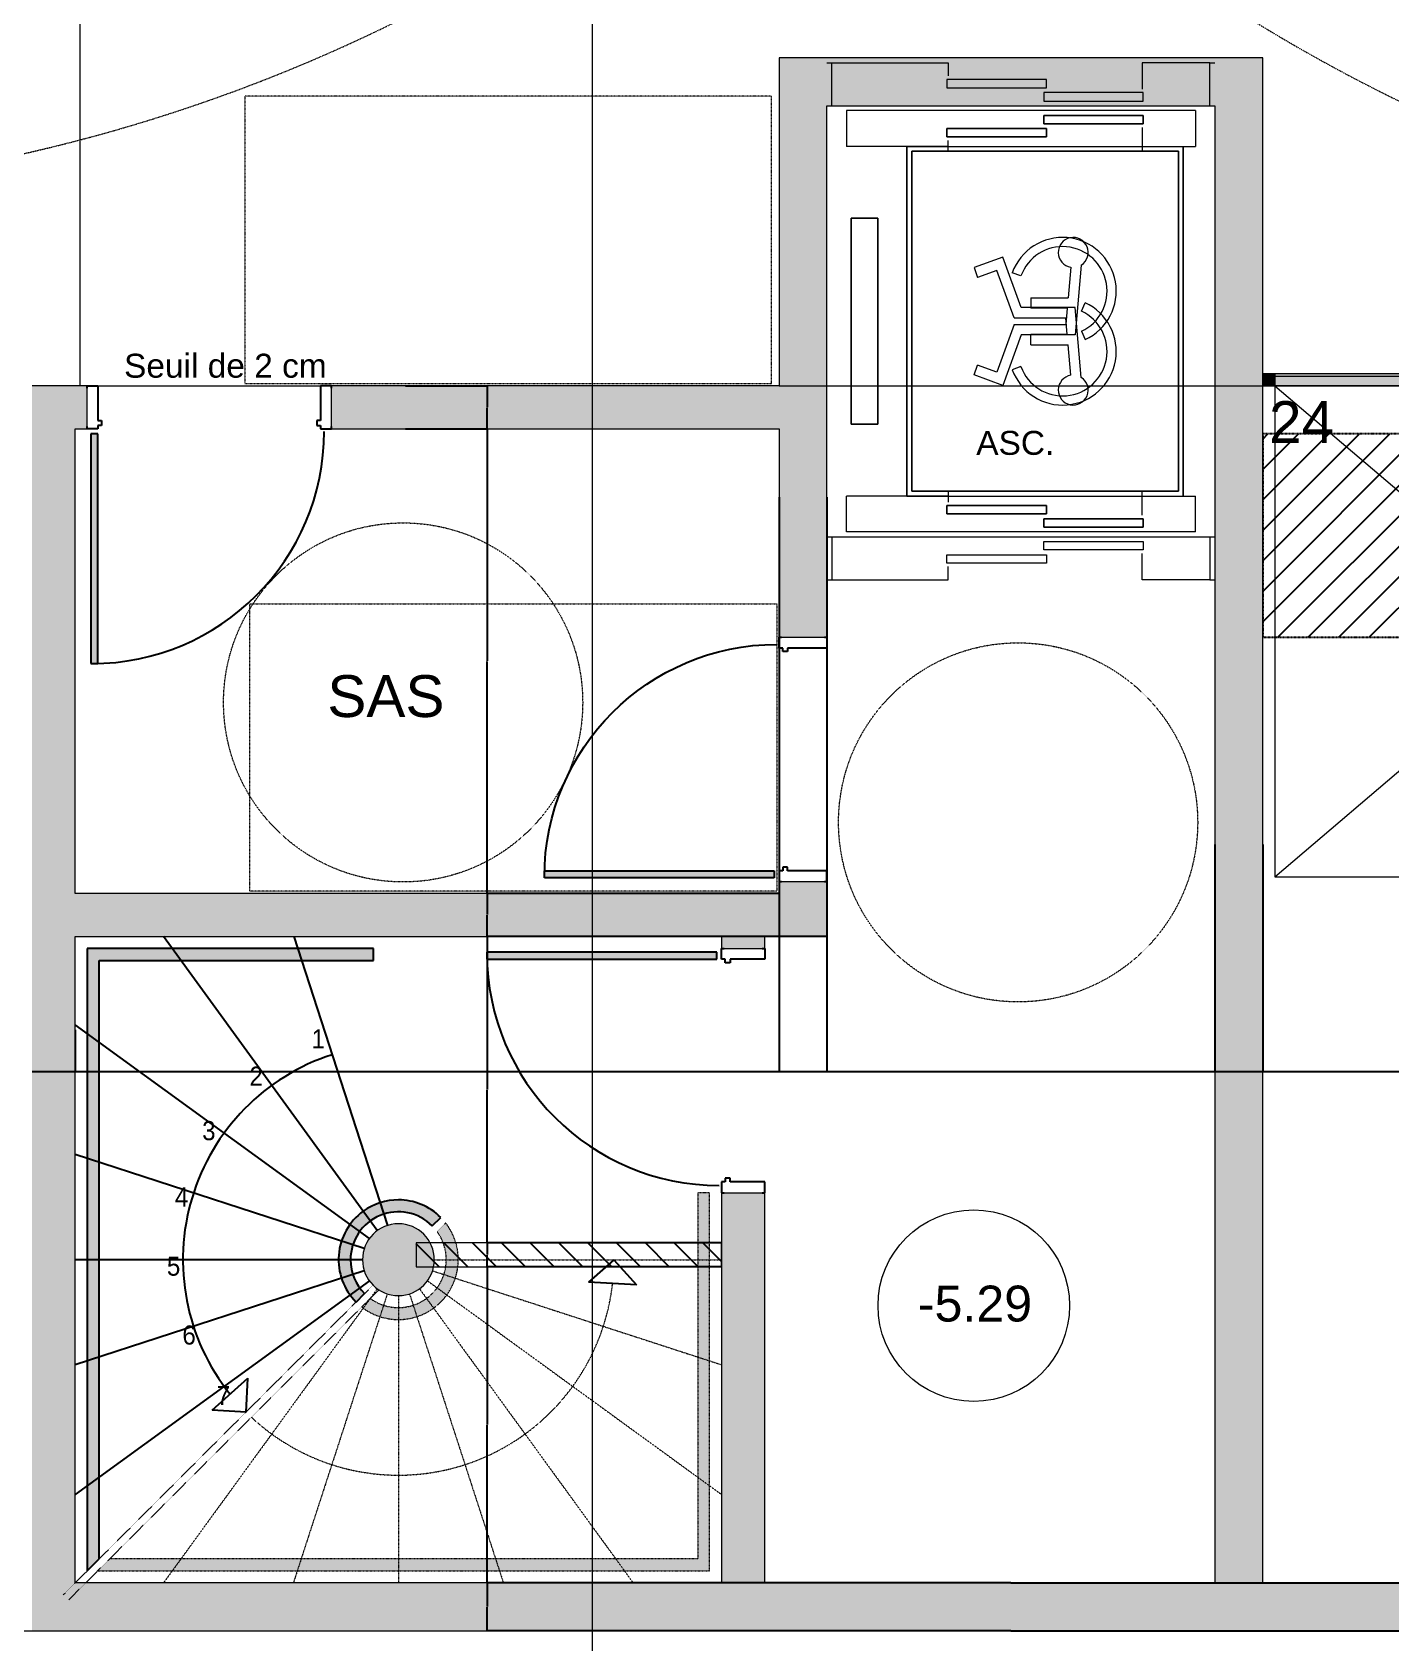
# Model space of a CAD drawing. Header units: centimetres. Extents: x -4990 to 114398, y -61489 to -12305.
# Drawn here: x 61743 to 62311, y -15273 to -14600 of the extents above; entities that cross this region are included whole.
import ezdxf

# ---------------------------------------------------------------- set-up
doc = ezdxf.new("R2010")
doc.units = ezdxf.units.CM
doc.header["$LTSCALE"] = 0.5
for name, pattern in [('CACHE', [9.524999999999999, 6.35, -3.175]), ('Pointillé 1', [0.09000000000000001, 0.05, -0.04000000000000001]), ('Pointillé 1_5', [0.125, 0.07500000000000001, -0.05]), ('Pointillé 3', [0.25, 0.15, -0.1])]:
    doc.linetypes.add(name, pattern=pattern)
doc.layers.get('0').update_dxf_attribs({"linetype": 'CONTINUOUS'})
doc.layers.add('01_sem', color=42, linetype='CONTINUOUS', lineweight=15)
for name, color, linetype in [('1  Hachures', 7, 'CONTINUOUS'), ('1  Hachures_coupées', 7, 'CONTINUOUS'), ('1  Hachures_recouvr', 7, 'CONTINUOUS'), ('1  MURS', 7, 'CONTINUOUS'), ('1  Portes', 7, 'CONTINUOUS'), ('1 Cloisons int', 7, 'CONTINUOUS'), ('6 COMPL 2D', 7, 'CONTINUOUS'), ('6 Compl 2D 2 Détails', 7, 'CONTINUOUS'), ('6 Compl 2D 3 Détails', 7, 'CONTINUOUS'), ('8  TEXTES', 7, 'CONTINUOUS'), ('8 Text 2 Détails', 7, 'CONTINUOUS'), ('9  COTATIONS', 7, 'CONTINUOUS')]:
    doc.layers.add(name, color=color, linetype=linetype)
doc.styles.get("Standard").update_dxf_attribs({"font": 'arial.ttf'})
doc.styles.add('STYLE_GENERE_1', font='')
doc.styles.add('STYLE_GENERE_2', font='')
doc.styles.add('STYLE_GENERE_3', font='')
doc.styles.get('STYLE_GENERE_1').set_extended_font_data('Arial Occidental')
doc.styles.get('STYLE_GENERE_2').set_extended_font_data('Univers LT 57 Condensed')
doc.styles.get('STYLE_GENERE_3').set_extended_font_data('Arial Occidental')

# ---------------------------------------------------------------- blocks, each defined once
blk = doc.blocks.new('ARROWHEAD_7')
at = {"color": 0, "linetype": 'Continuous', "lineweight": 0}
for p, q in [((0, 0), (-1, 0)), ((-0.25, 0), (0.25, 0)), ((0, -0.25), (0, 0.25))]:
    blk.add_line(p, q, dxfattribs=at)
blk.add_circle((0, 0), 0.25, dxfattribs=at)
blk = doc.blocks.new('Porte int 1v_3')
at = {"layer": '1  Hachures_coupées', "linetype": 'Continuous', "lineweight": 0}
blk.add_hatch(color=255, dxfattribs=at).paths.add_polyline_path([(0.495, 0.9800000000000001), (0.465, 0.9800000000000001), (0.4650000000000001, 0.02), (0.4950000000000001, 0.02)], flags=0)
at = {"layer": '1  Portes', "linetype": 'Continuous'}
for p, q in [((0.495, 0.9800000000000001), (0.465, 0.9800000000000001)), ((0.465, 0.9800000000000001), (0.4650000000000001, 0.02)), ((0.4950000000000001, 0.02), (0.495, 0.9800000000000001)), ((-0.465, 0), (-0.51, 0)), ((-0.51, 0), (-0.51, -0.01)), ((-0.465, -0.015), (-0.465, 0)), ((0.4650000000000001, 0.02), (0.4950000000000001, 0.02)), ((0.465, -0.015), (0.465, 0)), ((0.465, 0), (0.51, 0)), ((0.51, 0), (0.51, -0.01)), ((-0.45, -0.015), (-0.465, -0.015)), ((-0.465, -0.18), (-0.465, -0.035)), ((-0.465, -0.035), (-0.45, -0.035)), ((-0.45, -0.035), (-0.45, -0.015)), ((0.45, -0.035), (0.45, -0.015)), ((0.45, -0.015), (0.465, -0.015)), ((0.465, -0.035), (0.45, -0.035)), ((0.465, -0.18), (0.465, -0.035)), ((-0.51, -0.17), (-0.51, -0.18)), ((-0.51, -0.18), (-0.465, -0.18)), ((0.51, -0.18), (0.465, -0.18)), ((0.51, -0.17), (0.51, -0.18))]:
    blk.add_line(p, q, dxfattribs=at)
blk.add_arc((0.49, 0.01), 0.9700000000000001, 90, 180, dxfattribs=at)
blk = doc.blocks.new('Porte int 1v_2')
at = {"layer": '1  Hachures_coupées', "linetype": 'Continuous', "lineweight": 0}
blk.add_hatch(color=255, dxfattribs=at).paths.add_polyline_path([(0.495, 0.9800000000000001), (0.465, 0.9800000000000001), (0.4650000000000001, 0.02), (0.4950000000000001, 0.02)], flags=0)
at = {"layer": '1  Portes', "linetype": 'Continuous'}
for p, q in [((0.495, 0.9800000000000001), (0.465, 0.9800000000000001)), ((0.465, 0.9800000000000001), (0.4650000000000001, 0.02)), ((0.4950000000000001, 0.02), (0.495, 0.9800000000000001)), ((-0.465, 0), (-0.51, 0)), ((-0.51, 0), (-0.51, -0.01)), ((-0.465, -0.015), (-0.465, 0)), ((0.4650000000000001, 0.02), (0.4950000000000001, 0.02)), ((0.465, -0.015), (0.465, 0)), ((0.465, 0), (0.51, 0)), ((0.51, 0), (0.51, -0.01)), ((-0.45, -0.015), (-0.465, -0.015)), ((-0.465, -0.18), (-0.465, -0.035)), ((-0.465, -0.035), (-0.45, -0.035)), ((-0.45, -0.035), (-0.45, -0.015)), ((0.45, -0.035), (0.45, -0.015)), ((0.45, -0.015), (0.465, -0.015)), ((0.465, -0.035), (0.45, -0.035)), ((0.465, -0.18), (0.465, -0.035)), ((-0.51, -0.17), (-0.51, -0.18)), ((-0.51, -0.18), (-0.465, -0.18)), ((0.51, -0.18), (0.465, -0.18)), ((0.51, -0.17), (0.51, -0.18))]:
    blk.add_line(p, q, dxfattribs=at)
blk.add_arc((0.49, 0.01), 0.9700000000000001, 90, 180, dxfattribs=at)
blk = doc.blocks.new('Porte int 1v')
at = {"layer": '1  Hachures_coupées', "linetype": 'Continuous', "lineweight": 0}
blk.add_hatch(color=255, dxfattribs=at).paths.add_polyline_path([(0.495, 0.9800000000000001), (0.465, 0.9800000000000001), (0.4650000000000001, 0.02), (0.4950000000000001, 0.02)], flags=0)
at = {"layer": '1  Portes', "linetype": 'Continuous'}
for p, q in [((0.495, 0.9800000000000001), (0.465, 0.9800000000000001)), ((0.465, 0.9800000000000001), (0.4650000000000001, 0.02)), ((0.4950000000000001, 0.02), (0.495, 0.9800000000000001)), ((-0.465, 0), (-0.51, 0)), ((-0.51, 0), (-0.51, -0.01)), ((-0.465, -0.015), (-0.465, 0)), ((0.4650000000000001, 0.02), (0.4950000000000001, 0.02)), ((0.465, -0.015), (0.465, 0)), ((0.465, 0), (0.51, 0)), ((0.51, 0), (0.51, -0.01)), ((-0.45, -0.015), (-0.465, -0.015)), ((-0.465, -0.2), (-0.465, -0.035)), ((-0.465, -0.035), (-0.45, -0.035)), ((-0.45, -0.035), (-0.45, -0.015)), ((0.45, -0.035), (0.45, -0.015)), ((0.45, -0.015), (0.465, -0.015)), ((0.465, -0.035), (0.45, -0.035)), ((0.465, -0.2), (0.465, -0.035)), ((-0.51, -0.19), (-0.51, -0.2)), ((-0.51, -0.2), (-0.465, -0.2)), ((0.51, -0.2), (0.465, -0.2)), ((0.51, -0.19), (0.51, -0.2))]:
    blk.add_line(p, q, dxfattribs=at)
blk.add_arc((0.49, 0.01), 0.9700000000000001, 90, 180, dxfattribs=at)
blk = doc.blocks.new('P_garage 1 12')
at = {"layer": '1  Hachures_coupées', "linetype": 'Continuous', "lineweight": 0}
for points in [[(-1.25499821748874, -0.05), (-1.204998217488741, -0.05), (-1.204998217488741, 0), (-1.25499821748874, 0)], [(1.204998217488741, 0), (-1.204998217488741, 0), (-1.204998217488741, -0.04), (1.204998217488741, -0.04)], [(1.25499821748874, 0), (1.204998217488741, 0), (1.204998217488741, -0.05), (1.25499821748874, -0.05)]]:
    blk.add_hatch(color=255, dxfattribs=at).paths.add_polyline_path(points, flags=0)
at = {"layer": '1  Portes', "color": 18, "linetype": 'CACHE', "lineweight": 0}
for p, q in [((-1.20499821748874, 0), (-1.20499821748874, 2.05)), ((-1.20499821748874, 2.05), (1.20499821748874, 2.05)), ((-1.20499821748874, 2.05), (1.20499821748874, 0)), ((-1.20499821748874, 0), (1.20499821748874, 2.05)), ((1.20499821748874, 2.05), (1.20499821748874, 0))]:
    blk.add_line(p, q, dxfattribs=at)
at = {"layer": '1  Portes', "color": 194, "linetype": 'Continuous', "lineweight": 0, "true_color": 0x50009f}
for p, q in [((-1.204998217488741, 0), (-1.25499821748874, 0)), ((-1.25499821748874, 0), (-1.25499821748874, -0.05)), ((-1.204998217488741, -0.05), (-1.204998217488741, 0)), ((1.25499821748874, 0), (1.204998217488741, 0)), ((1.204998217488741, 0), (1.204998217488741, -0.05)), ((1.25499821748874, -0.05), (1.25499821748874, 0)), ((-1.25499821748874, -0.05), (-1.204998217488741, -0.05)), ((1.204998217488741, -0.05), (1.25499821748874, -0.05))]:
    blk.add_line(p, q, dxfattribs=at)
at = {"layer": '1  Portes', "color": 104, "linetype": 'Continuous', "lineweight": 0, "true_color": 0x00a429}
for p, q in [((-1.25499821748874, 0), (-1.25499821748874, -0.05)), ((1.25499821748874, 0), (1.25499821748874, -0.05))]:
    blk.add_line(p, q, dxfattribs=at)
at = {"layer": '1  Portes', "color": 18, "linetype": 'Continuous', "lineweight": 0}
for p, q in [((1.204998217488741, 0), (-1.204998217488741, 0)), ((-1.204998217488741, 0), (-1.204998217488741, -0.04)), ((1.204998217488741, -0.04), (1.204998217488741, 0)), ((-1.204998217488741, -0.04), (1.204998217488741, -0.04))]:
    blk.add_line(p, q, dxfattribs=at)

msp = doc.modelspace()

# ---------------------------------------------------------------- hatches: boundary and pattern name
at = {"layer": '1  Hachures', "linetype": 'Continuous', "lineweight": 0}
for points in [[(61771.39888267063, -15237.61557493103), (61771.39888267063, -14987.64286362147), (61886.01177723829, -14987.64286362147), (61886.01177723829, -14982.64286344289), (61771.39888267063, -14982.64286344289), (61766.39888249088, -14982.64286344289), (61766.39888249088, -15242.61478785821)], [(62021.39888181008, -15084.65712676337), (62021.39888181008, -15237.64425775781), (61775.80501094025, -15237.64425775781), (61770.80422338594, -15242.64425793686), (62021.39888181008, -15242.64425793686), (62026.39888198797, -15242.64425793686), (62026.39888198797, -15084.65712676337)]]:
    msp.add_hatch(color=255, dxfattribs=at).paths.add_polyline_path(points)
h = msp.add_hatch(color=255, dxfattribs=at)
edge = h.paths.add_edge_path()
edge.add_arc((61896.39888249185, -15112.63525639791), 25.00000000006498, 125.9946266300363, 224.9954890250631)
edge.add_line((61878.71982122988, -15130.31153408578), (61882.25563348208, -15126.77627854841))
edge.add_arc((61896.3988824918, -15112.63525639835), 19.99999999998488, 179.9999999983377, 224.9954890242944, ccw=False)
edge.add_arc((61896.39888249154, -15112.6352563977), 19.99999999972351, 44.99548902615521, 180.000000000198, ccw=False)
edge.add_line((61910.54213150062, -15098.49423424737), (61914.07794375375, -15094.95897870976))
edge.add_arc((61896.39888249184, -15112.63525639816), 25.00000000039231, 44.99548902602706, 90.00000000006669)
edge.add_arc((61896.39888249175, -15112.63525639722), 24.99999999945067, 89.99999999984993, 125.9946266307735)
h = msp.add_hatch(color=255, dxfattribs=at)
edge = h.paths.add_edge_path()
edge.add_arc((61896.39888249168, -15112.63525639722), 25.00000000055187, 232.1844906298125, 270.0000000003001)
edge.add_arc((61896.39888249185, -15112.63525639785), 24.99999999991815, 269.9999999999167, 376.2659175506344)
edge.add_arc((61896.39888249152, -15112.63525639882), 25.0000000005023, 16.26591755254528, 37.80648742423165)
edge.add_line((61916.15102273535, -15097.31034348509), (61912.58007668268, -15100.88072729064))
edge.add_arc((61896.3988824909, -15112.63525639763), 19.99999999997717, -3.9602809920324944e-10, 35.99583602355841, ccw=False)
edge.add_arc((61896.39888249097, -15112.63525639772), 19.99999999991269, 233.9951420278145, 359.9999999998593, ccw=False)
edge.add_line((61884.64180559509, -15128.81459948886), (61881.07085954335, -15132.38498329464))
at = {"layer": '1  Hachures', "linetype": 'Continuous', "lineweight": 0, "true_color": 0x8080c0}
h = msp.add_hatch(color=163, dxfattribs=at)
edge = h.paths.add_edge_path()
edge.add_arc((61896.39888249181, -15112.63525639777), 15, 0, 90)
edge.add_arc((61896.39888249181, -15112.63525639777), 15, 90, 180)
edge.add_arc((61896.39888249181, -15112.63525639777), 15, 180, 270)
edge.add_arc((61896.39888249181, -15112.63525639777), 15, 270, 360)
at = {"layer": '1  Hachures_coupées', "linetype": 'Continuous', "lineweight": 0, "true_color": 0x8080c0}
for points in [[(62075.39888249181, -14630.63658135105), (62237.39888249181, -14630.63658135105), (62257.39888249181, -14610.63658135105), (62055.39888249181, -14610.63658135105)], [(62055.39888249181, -14610.63658135103), (62055.39888249181, -14852.64286344266), (62075.39888249181, -14852.64286344266), (62075.39888249181, -14630.63658135103)], [(62237.39888249181, -14630.63658135105), (62237.39888249181, -15247.64204485624), (62257.39888249181, -15247.64194107161), (62257.39888249181, -14610.63658135105)], [(61743.39888249181, -14747.64286344266), (61761.39888249181, -14765.64286344266), (61766.39888249181, -14765.64286344266), (61766.39888249181, -14747.64286344266)], [(61761.39888249181, -15247.64451493053), (61761.39888249181, -14765.64286344276), (61743.39888249181, -14747.64286344276), (61743.39888249181, -15247.6446083367)], [(61868.39888249181, -14747.64286344266), (61868.39888249181, -14765.64286344266), (62055.39888249181, -14765.64286344266), (62055.39888249181, -14747.64286344266)], [(62075.39888249181, -14959.64286344266), (62075.39888249181, -14954.64286344266), (62055.39888249181, -14954.64286344266), (62055.39888249181, -14959.64286344266)], [(62031.39888198859, -14959.64286344266), (61761.39888249181, -14959.64286344266), (61761.39888249181, -14977.64286344266), (62031.39888198859, -14977.64286344266)], [(62049.39888198859, -14959.64286344266), (62031.39888198859, -14959.64286344266), (62031.39888198859, -14977.64286344266), (62049.39888198859, -14977.64286344266)], [(62055.39888249181, -14959.64286344266), (62049.39888198859, -14959.64286344266), (62049.39888198859, -14977.64286344266), (62055.39888249181, -14977.64286344266)], [(62075.39888249181, -14977.64286344266), (62055.39888249181, -14959.64286344266), (62055.39888249181, -14977.64286344266)], [(62075.39888249181, -14977.64286344266), (62075.39888249181, -14959.64286344266), (62055.39888249181, -14959.64286344266)], [(62049.39888198889, -14977.64286344275), (62031.39888198889, -14977.64286344275), (62031.39888198889, -14982.64286344275), (62049.39888198889, -14982.64286344275)], [(62049.39888198889, -15084.64286344275), (62031.39888198889, -15084.64286344275), (62031.39888198889, -15247.64311383801), (62049.39888198889, -15247.64302043184)], [(61761.39888249194, -15247.64451493049), (61743.39888249194, -15247.64460833665), (61743.39888249194, -15267.64460833692), (61761.39888249194, -15267.64451493075)], [(62031.39888198872, -15247.64311383797), (61761.39888249194, -15247.64451493049), (61761.39888249194, -15267.64451493075), (62031.39888198872, -15267.64311383824)], [(62049.39888198872, -15247.64302043181), (62031.39888198872, -15247.64311383797), (62031.39888198872, -15267.64311383824), (62049.39888198872, -15267.64302043208)], [(62237.39888249194, -15247.64204485628), (62049.39888198872, -15247.64302043181), (62049.39888198872, -15267.64302043208), (62237.39888249194, -15267.64204485655)], [(62257.39888249194, -15247.64194107165), (62237.39888249194, -15247.64204485628), (62237.39888249194, -15267.64204485655), (62257.39888249194, -15267.64194107192)], [(62860.39852598969, -15247.63881196688), (62257.39888249194, -15247.64194107165), (62257.39888249194, -15267.64194107192), (62860.39852598969, -15267.63881196716)]]:
    msp.add_hatch(color=163, dxfattribs=at).paths.add_polyline_path(points, flags=0)
at = {"layer": '1  Hachures_coupées', "linetype": 'Continuous'}
h = msp.add_hatch(dxfattribs=at)
h.set_pattern_fill('BRIQUE_CIMENT_0002', color=256, scale=100, style=0, pattern_type=2)
h.set_pattern_definition([(135, (60815.39888249189, -15448.14824608058), (6.010407640085654, 6.010407640085653), [])])
h.paths.add_polyline_path([(61903.80581971194, -15115.63286344264), (62031.39888198866, -15115.63286344264), (62031.39888198866, -15105.63286344264), (61903.80581971194, -15105.63286344264)], flags=0)
at = {"layer": '1  Hachures_recouvr', "linetype": 'Continuous', "lineweight": 0}
msp.add_hatch(color=255, dxfattribs=at).paths.add_polyline_path([(62508.39852598991, -14747.64286344289), (62508.39852598991, -14742.64286344289), (62257.39888249216, -14742.64286344289), (62257.39888249216, -14747.64286344289)], flags=0)

# ---------------------------------------------------------------- linework, layer by layer
at = {"layer": '01_sem'}
msp.add_line((62055.39888249181, -14747.64286344266), (62599.65631798425, -14747.64286344266), dxfattribs=at)
at = {"layer": '1  Hachures', "linetype": 'Continuous'}
for p, q in [((61771.39888267063, -14982.64286344289), (61766.39888249088, -14982.64286344289)), ((61766.39888249088, -14982.64286344289), (61766.39888249088, -15242.61478785821)), ((61886.01177723829, -14982.64286344289), (61771.39888267063, -14982.64286344289)), ((61771.39888267063, -15237.61557493103), (61771.39888267063, -14987.64286362147)), ((61771.39888267063, -14987.64286362147), (61886.01177723829, -14987.64286362147)), ((61886.01177723829, -14987.64286362147), (61886.01177723829, -14982.64286344289)), ((61910.54213150062, -15098.49423424737), (61914.07794375375, -15094.95897870976)), ((61878.71982122988, -15130.31153408578), (61882.25563348208, -15126.77627854841)), ((61766.39888249088, -15242.61478785821), (61771.39888267063, -15237.61557493103))]:
    msp.add_line(p, q, dxfattribs=at)
at = {"layer": '1  Hachures', "color": 251, "linetype": 'Pointillé 1', "lineweight": 0, "true_color": 0x515151}
for p, q in [((62021.39888181008, -15084.65712676337), (62021.39888181008, -15237.64425775781)), ((62026.39888198797, -15084.65712676337), (62021.39888181008, -15084.65712676337)), ((62026.39888198797, -15242.64425793686), (62026.39888198797, -15084.65712676337)), ((61916.15102273535, -15097.31034348509), (61912.58007668268, -15100.88072729064)), ((61884.64180559509, -15128.81459948886), (61881.07085954335, -15132.38498329464)), ((61775.80501094025, -15237.64425775781), (61770.80422338594, -15242.64425793686)), ((62021.39888181008, -15237.64425775781), (61775.80501094025, -15237.64425775781)), ((61770.80422338594, -15242.64425793686), (62021.39888181008, -15242.64425793686)), ((62021.39888181008, -15242.64425793686), (62026.39888198797, -15242.64425793686))]:
    msp.add_line(p, q, dxfattribs=at)
at = {"layer": '1  Hachures', "linetype": 'Continuous'}
for centre, radius, start, end in [((61896.39888249175, -15112.63525639722), 24.99999999945067, 89.99999999984993, 125.9946266307735), ((61896.39888249184, -15112.63525639816), 25.00000000039231, 44.99548902602706, 90.00000000006669), ((61896.39888249185, -15112.63525639791), 25.00000000006498, 125.9946266300363, 224.9954890250631), ((61896.39888249154, -15112.6352563977), 19.99999999972351, 44.99548902615516, 180.000000000198), ((61896.3988824918, -15112.63525639835), 19.99999999998488, 179.9999999983377, 224.9954890242944)]:
    msp.add_arc(centre, radius, start, end, dxfattribs=at)
at = {"layer": '1  Hachures', "color": 5, "linetype": 'Continuous', "lineweight": 0}
for start, end in [(90, 180), (0, 90), (180, 270), (270, 0)]:
    msp.add_arc((61896.39888249181, -15112.63525639777), 15, start, end, dxfattribs=at)
at = {"layer": '1  Hachures', "color": 251, "linetype": 'Pointillé 1', "lineweight": 0, "true_color": 0x515151}
for centre, radius, start, end in [((61896.3988824909, -15112.63525639763), 19.99999999997717, 359.999999999604, 35.99583602355845), ((61896.39888249152, -15112.63525639882), 25.0000000005023, 16.26591755254528, 37.80648742423165), ((61896.39888249185, -15112.63525639785), 24.99999999991815, 269.9999999999167, 16.26591755063442), ((61896.39888249097, -15112.63525639772), 19.99999999991269, 233.9951420278145, 359.9999999998593), ((61896.39888249168, -15112.63525639722), 25.00000000055187, 232.1844906298125, 270.0000000003001)]:
    msp.add_arc(centre, radius, start, end, dxfattribs=at)
at = {"layer": '1  Hachures_coupées', "linetype": 'Pointillé 1'}
for p, q in [((62257.39888249181, -14767.64286344289), (62257.39888249181, -14852.6391181841)), ((62493.39852598898, -14767.64286344289), (62257.39888249181, -14767.64286344289)), ((62257.39888249181, -14852.6391181841), (62493.39852598898, -14852.6391181841))]:
    msp.add_line(p, q, dxfattribs=at)
at = {"layer": '1  Hachures_coupées', "linetype": 'Continuous'}
for p, q in [((62257.39888249181, -14769.8235495316), (62259.57956858053, -14767.64286344289)), ((62257.39888249181, -14782.55147125579), (62272.30749030471, -14767.64286344289)), ((62257.39888249181, -14795.27939297997), (62285.0354120289, -14767.64286344288)), ((62257.39888249181, -14808.00731470415), (62297.76333375308, -14767.64286344288)), ((62257.39888249181, -14820.73523642833), (62310.49125547726, -14767.64286344289)), ((62257.39888249181, -14833.46315815252), (62323.21917720144, -14767.64286344289)), ((62257.39888249181, -14846.1910798767), (62335.94709892562, -14767.64286344288)), ((62263.67876590859, -14852.6391181841), (62348.67502064981, -14767.64286344288)), ((62276.40668763278, -14852.6391181841), (62361.40294237399, -14767.64286344289)), ((62289.13460935696, -14852.6391181841), (62374.13086409817, -14767.64286344288)), ((62301.86253108114, -14852.6391181841), (62386.85878582236, -14767.64286344288))]:
    msp.add_line(p, q, dxfattribs=at)
at = {"layer": '1  MURS', "color": 5, "linetype": 'Continuous', "lineweight": 0}
for p, q in [((62257.39888249181, -14610.63658135105), (62055.39888249181, -14610.63658135105)), ((62055.39888249181, -14610.63658135103), (62055.39888249181, -14747.64286344266)), ((62257.39888249181, -15247.64194107161), (62257.39888249181, -14610.63658135105)), ((62075.39888249181, -14630.63658135105), (62237.39888249181, -14630.63658135105)), ((62075.39888249181, -14852.64286344266), (62075.39888249181, -14630.63658135103)), ((62237.39888249181, -14630.63658135105), (62237.39888249181, -15247.64204485624)), ((61766.39888249181, -14747.64286344266), (61743.39888249181, -14747.64286344266)), ((61766.39888249181, -14765.64286344266), (61766.39888249181, -14747.64286344266)), ((61868.39888249181, -14765.64286344266), (61868.39888249181, -14747.64286344266)), ((62055.39888249181, -14747.64286344266), (61868.39888249181, -14747.64286344266)), ((61761.39888249181, -14765.64286344266), (61766.39888249181, -14765.64286344266)), ((61761.39888249181, -14959.64286344276), (61761.39888249181, -14765.64286344276)), ((61868.39888249181, -14765.64286344266), (62055.39888249181, -14765.64286344266)), ((62055.39888249181, -14765.64286344266), (62055.39888249181, -14852.64286344266)), ((62055.39888249181, -14852.64286344266), (62075.39888249181, -14852.64286344266)), ((62055.39888249181, -14954.64286344266), (62075.39888249181, -14954.64286344266)), ((62055.39888249181, -14954.64286344266), (62055.39888249181, -14959.64286344266)), ((62075.39888249181, -14977.64286344266), (62075.39888249181, -14954.64286344266)), ((62055.39888249181, -14959.64286344266), (61761.39888249181, -14959.64286344266)), ((61761.39888249181, -14977.64286344266), (62031.39888198859, -14977.64286344266)), ((61761.39888249181, -15247.64451493053), (61761.39888249181, -14977.64286344276)), ((62031.39888198889, -14977.64286344275), (62031.39888198889, -14982.64286344275)), ((62049.39888198889, -14982.64286344275), (62049.39888198889, -14977.64286344275)), ((62049.39888198859, -14977.64286344266), (62055.39888249181, -14977.64286344266)), ((62075.39888249181, -14977.64286344266), (62055.39888249181, -14977.64286344266)), ((62031.39888198889, -14982.64286344275), (62049.39888198889, -14982.64286344275)), ((62031.39888198889, -15084.64286344275), (62049.39888198889, -15084.64286344275)), ((62031.39888198889, -15084.64286344275), (62031.39888198889, -15247.64311383801)), ((62049.39888198889, -15247.64302043184), (62049.39888198889, -15084.64286344275)), ((62031.39888198866, -15105.63286344264), (61903.80581971194, -15105.63286344264)), ((61903.80581971194, -15105.63286344264), (61903.80581971194, -15115.63286344264)), ((62031.39888198866, -15115.63286344264), (62031.39888198866, -15105.63286344264)), ((61903.80581971194, -15115.63286344264), (62031.39888198866, -15115.63286344264)), ((62031.39888198872, -15247.64311383797), (61761.39888249194, -15247.64451493049)), ((62237.39888249194, -15247.64204485628), (62049.39888198872, -15247.64302043181)), ((62860.39852598969, -15247.63881196689), (62257.39888249194, -15247.64194107165)), ((60898.53714225993, -15267.6489925201), (63400.92916942394, -15267.6360070285))]:
    msp.add_line(p, q, dxfattribs=at)
at = {"layer": '1 Cloisons int', "color": 104, "linetype": 'Continuous', "lineweight": 0, "true_color": 0x00a429}
msp.add_line((62257.39888249216, -14747.64286344289), (62257.39888249216, -14742.64286344289), dxfattribs=at)
at = {"layer": '6 COMPL 2D', "color": 18, "linetype": 'Continuous', "lineweight": 0}
msp.add_line((61770.89888249181, -14747.63286344288), (61863.89888249181, -14747.63286344288), dxfattribs=at)
at = {"layer": '6 COMPL 2D', "color": 194, "linetype": 'Pointillé 1_5', "lineweight": 0, "true_color": 0x50009f}
for p, q in [((61885.79144573428, -15123.24102301057), (61756.39888299473, -15252.61321285227)), ((61888.23679202452, -15125.22017909167), (61758.76300809097, -15254.67357733846))]:
    msp.add_line(p, q, dxfattribs=at)
at = {"layer": '6 COMPL 2D', "linetype": 'Continuous'}
msp.add_line((61884.26288006578, -15121.45100623113), (61761.39888249181, -15210.70101032429), dxfattribs=at)
at = {"layer": '6 COMPL 2D', "color": 18, "linetype": 'Continuous', "lineweight": 0}
msp.add_circle((62136.72058643896, -15131.81614038814), 40.00000000000004, dxfattribs=at)
at = {"layer": '6 COMPL 2D', "color": 194, "linetype": 'Pointillé 3', "lineweight": 0, "true_color": 0x50009f}
for centre, start, end in [((61585.41482656479, -13967.89434097125), 269.8488942163269, 0), ((62620.7211552554, -13999.24456810532), 180, 270.1511057836731)]:
    msp.add_arc(centre, 700.0000000000002, start, end, dxfattribs=at)
at = {"layer": '6 Compl 2D 2 Détails', "color": 194, "linetype": 'Continuous', "lineweight": 0, "true_color": 0x50009f}
msp.add_line((61763.39888249181, -14229.53286078875), (61763.39888249181, -14747.63286344288), dxfattribs=at)
at = {"layer": '6 Compl 2D 2 Détails', "color": 163, "linetype": 'Continuous', "lineweight": 0, "true_color": 0x8080c0}
for p, q in [((62075.39888249181, -14612.63658135105), (62077.42388249181, -14612.63658135105)), ((62077.42388249181, -14630.63658135105), (62077.42388249181, -14612.63658135105)), ((62077.42388249181, -14612.63658135105), (62126.02388249181, -14612.63658135105)), ((62126.02388249181, -14612.63658135105), (62126.02388249181, -14618.13658135105)), ((62235.37388249181, -14612.63658135105), (62207.02388249181, -14612.63658135105)), ((62207.02388249181, -14612.63658135105), (62207.02388249181, -14623.63658135105)), ((62235.37388249181, -14630.63658135105), (62235.37388249181, -14612.63658135105)), ((62235.37388249181, -14612.63658135105), (62237.39888249181, -14612.63658135105)), ((62167.03013249181, -14619.63658135105), (62125.51763249181, -14619.63658135105)), ((62125.51763249181, -14619.63658135105), (62125.51763249181, -14623.13658135105)), ((62125.51763249181, -14623.13658135105), (62167.03013249181, -14623.13658135105)), ((62207.53013249181, -14625.13658135105), (62166.01763249181, -14625.13658135105)), ((62166.01763249181, -14625.13658135105), (62166.01763249181, -14628.63658135105)), ((62167.03013249181, -14623.13658135105), (62167.03013249181, -14619.63658135105)), ((62207.53013249181, -14628.63658135105), (62207.53013249181, -14625.13658135105)), ((62075.39888249181, -14630.63658135105), (62237.39888249181, -14630.63658135105)), ((62166.01763249181, -14628.63658135105), (62207.53013249181, -14628.63658135105)), ((62083.49888249181, -14632.63658135105), (62083.49888249181, -14647.63657896686)), ((62229.29888249181, -14632.63658135105), (62083.49888249181, -14632.63658135105)), ((62083.49888249181, -14632.63658135105), (62083.49888249181, -14647.63657896686)), ((62229.29888249181, -14632.63658135105), (62083.49888249181, -14632.63658135105)), ((62207.53013249181, -14634.63658135105), (62166.01763249181, -14634.63658135105)), ((62166.01763249181, -14634.63658135105), (62166.01763249181, -14638.13658135105)), ((62166.01763249181, -14634.63658135105), (62207.53013249181, -14634.63658135105)), ((62166.01763249181, -14638.13658135105), (62166.01763249181, -14634.63658135105)), ((62166.01763249181, -14638.13658135105), (62207.53013249181, -14638.13658135105)), ((62207.53013249181, -14638.13658135105), (62166.01763249181, -14638.13658135105)), ((62207.53013249181, -14638.13658135105), (62207.53013249181, -14634.63658135105)), ((62207.53013249181, -14634.63658135105), (62207.53013249181, -14638.13658135105)), ((62229.29888249181, -14632.63658135105), (62229.29888249181, -14647.63657896686)), ((62229.29888249181, -14632.63658135105), (62229.29888249181, -14647.63657896686)), ((62167.03013249181, -14640.13658135105), (62125.51763249181, -14640.13658135105)), ((62125.51763249181, -14640.13658135105), (62125.51763249181, -14643.63658135105)), ((62125.51763249181, -14640.13658135105), (62167.03013249181, -14640.13658135105)), ((62125.51763249181, -14643.63658135105), (62125.51763249181, -14640.13658135105)), ((62125.51763249181, -14643.63658135105), (62167.03013249181, -14643.63658135105)), ((62167.03013249181, -14643.63658135105), (62125.51763249181, -14643.63658135105)), ((62126.02388249181, -14649.63657896686), (62126.02388249181, -14645.13658135105)), ((62126.02388249181, -14649.63657896686), (62126.02388249181, -14645.13658135105)), ((62167.03013249181, -14643.63658135105), (62167.03013249181, -14640.13658135105)), ((62167.03013249181, -14640.13658135105), (62167.03013249181, -14643.63658135105)), ((62207.02388249181, -14639.63658135105), (62207.02388249181, -14649.63657896686)), ((62207.02388249181, -14639.63658135105), (62207.02388249181, -14649.63657896686)), ((62126.02388249181, -14647.63657896686), (62083.49888249181, -14647.63657896686)), ((62126.02388249181, -14647.63657896686), (62083.49888249181, -14647.63657896686)), ((62108.81138249181, -14793.63658373524), (62108.81138249181, -14647.63657896686)), ((62108.81138249181, -14647.63657896686), (62224.23638249181, -14647.63657896686)), ((62108.81138249181, -14647.63657896686), (62108.81138249181, -14793.63658373524)), ((62222.21138249181, -14649.63658135105), (62110.83638249181, -14649.63658135105)), ((62110.83638249181, -14649.63658135105), (62110.83638249181, -14791.63658135105)), ((62110.83638249181, -14649.63658135105), (62222.21138249181, -14649.63658135105)), ((62110.83638249181, -14791.63658135105), (62110.83638249181, -14649.63658135105)), ((62207.02388249181, -14647.63657896686), (62229.29888249181, -14647.63657896686)), ((62207.02388249181, -14647.63657896686), (62229.29888249181, -14647.63657896686)), ((62222.21138249181, -14791.63658135105), (62222.21138249181, -14649.63658135105)), ((62222.21138249181, -14649.63658135105), (62222.21138249181, -14791.63658135105)), ((62224.23638249181, -14647.63657896686), (62224.23638249181, -14793.63658373524)), ((62224.23638249181, -14793.63658373524), (62224.23638249181, -14647.63657896686)), ((62096.66138249181, -14677.63658135105), (62085.52388249181, -14677.63658135105)), ((62085.52388249181, -14677.63658135105), (62085.52388249181, -14763.63658135105)), ((62085.52388249181, -14677.63658135105), (62096.66138249181, -14677.63658135105)), ((62085.52388249181, -14763.63658135105), (62085.52388249181, -14677.63658135105)), ((62096.66138249181, -14763.63658135105), (62096.66138249181, -14677.63658135105)), ((62096.66138249181, -14677.63658135105), (62096.66138249181, -14763.63658135105)), ((62148.878096537, -14693.85984975695), (62136.81457962542, -14698.25061083333)), ((62136.81457962542, -14698.25061083333), (62138.29194470045, -14702.30963801727)), ((62146.29643442808, -14699.39624201592), (62138.29194470045, -14702.30963801727)), ((62153.51733547552, -14719.23550459187), (62146.29643442808, -14699.39624201592)), ((62156.54190049724, -14714.91597808485), (62148.878096537, -14693.85984975695)), ((62177.21731757374, -14698.06156954927), (62176.09868196835, -14710.84763302661)), ((62181.63010479086, -14697.15137636707), (62179.07492765987, -14726.35718461725)), ((62156.40236181158, -14701.6845953177), (62152.79433764808, -14700.37138191768)), ((62160.48541947804, -14710.84763302661), (62176.09868196835, -14710.84763302661)), ((62160.48541947804, -14710.84763302661), (62160.48541947804, -14715.16715953364)), ((62181.6802143106, -14716.42568312733), (62183.302890563, -14712.94584267433)), ((62153.51733547552, -14719.23550459187), (62175.11968162897, -14719.23550459187)), ((62179.07492765987, -14714.91597808485), (62156.54190049724, -14714.91597808485)), ((62175.72077236719, -14715.16715953364), (62160.48541947804, -14715.16715953364)), ((62175.72077236719, -14715.16715953364), (62175.11968162897, -14722.03765811022)), ((62175.72077236719, -14726.10600316846), (62175.11968162897, -14719.23550459187)), ((62181.63010479086, -14744.12178633503), (62179.07492765987, -14714.91597808485)), ((62153.51733547552, -14722.03765811022), (62146.29643442808, -14741.87692068618)), ((62156.54190049724, -14726.35718461725), (62148.878096537, -14747.41331294515)), ((62153.51733547552, -14722.03765811022), (62175.11968162897, -14722.03765811022)), ((62179.07492765987, -14726.35718461725), (62156.54190049724, -14726.35718461725)), ((62175.72077236719, -14726.10600316846), (62160.48541947804, -14726.10600316846)), ((62160.48541947804, -14730.42552967548), (62160.48541947804, -14726.10600316846)), ((62181.6802143106, -14724.84747957477), (62183.302890563, -14728.32732002777)), ((62160.48541947804, -14730.42552967548), (62176.09868196835, -14730.42552967548)), ((62177.21731757374, -14743.21159315283), (62176.09868196835, -14730.42552967548)), ((62136.81457962542, -14743.02255186877), (62138.29194470045, -14738.96352468483)), ((62146.29643442808, -14741.87692068618), (62138.29194470045, -14738.96352468483)), ((62156.40236181158, -14739.5885673844), (62152.79433764808, -14740.90178078442)), ((62148.878096537, -14747.41331294515), (62136.81457962542, -14743.02255186877)), ((62085.52388249181, -14763.63658135105), (62096.66138249181, -14763.63658135105)), ((62096.66138249181, -14763.63658135105), (62085.52388249181, -14763.63658135105)), ((62083.49888249181, -14808.63658135105), (62083.49888249181, -14793.63658373524)), ((62126.02388249181, -14793.63658373524), (62083.49888249181, -14793.63658373524)), ((62083.49888249181, -14808.63658135105), (62083.49888249181, -14793.63658373524)), ((62126.02388249181, -14793.63658373524), (62083.49888249181, -14793.63658373524)), ((62108.81138249181, -14793.63658373524), (62224.23638249181, -14793.63658373524)), ((62110.83638249181, -14791.63658135105), (62222.21138249181, -14791.63658135105)), ((62222.21138249181, -14791.63658135105), (62110.83638249181, -14791.63658135105)), ((62126.02388249181, -14791.63658373524), (62126.02388249181, -14796.13658135105)), ((62126.02388249181, -14791.63658373524), (62126.02388249181, -14796.13658135105)), ((62207.02388249181, -14801.63658135105), (62207.02388249181, -14791.63658373524)), ((62207.02388249181, -14801.63658135105), (62207.02388249181, -14791.63658373524)), ((62207.02388249181, -14793.63658373524), (62229.29888249181, -14793.63658373524)), ((62207.02388249181, -14793.63658373524), (62229.29888249181, -14793.63658373524)), ((62229.29888249181, -14808.63658135105), (62229.29888249181, -14793.63658373524)), ((62229.29888249181, -14808.63658135105), (62229.29888249181, -14793.63658373524)), ((62167.03013249181, -14797.63658135105), (62125.51763249181, -14797.63658135105)), ((62125.51763249181, -14797.63658135105), (62125.51763249181, -14801.13658135105)), ((62125.51763249181, -14797.63658135105), (62167.03013249181, -14797.63658135105)), ((62125.51763249181, -14801.13658135105), (62125.51763249181, -14797.63658135105)), ((62167.03013249181, -14801.13658135105), (62167.03013249181, -14797.63658135105)), ((62167.03013249181, -14797.63658135105), (62167.03013249181, -14801.13658135105)), ((62125.51763249181, -14801.13658135105), (62167.03013249181, -14801.13658135105)), ((62167.03013249181, -14801.13658135105), (62125.51763249181, -14801.13658135105)), ((62207.53013249181, -14803.13658135105), (62166.01763249181, -14803.13658135105)), ((62166.01763249181, -14803.13658135105), (62166.01763249181, -14806.63658135105)), ((62166.01763249181, -14803.13658135105), (62207.53013249181, -14803.13658135105)), ((62166.01763249181, -14806.63658135105), (62166.01763249181, -14803.13658135105)), ((62166.01763249181, -14806.63658135105), (62207.53013249181, -14806.63658135105)), ((62207.53013249181, -14806.63658135105), (62166.01763249181, -14806.63658135105)), ((62207.53013249181, -14806.63658135105), (62207.53013249181, -14803.13658135105)), ((62207.53013249181, -14803.13658135105), (62207.53013249181, -14806.63658135105)), ((62075.39888249181, -14810.63658135105), (62237.39888249181, -14810.63658135105)), ((62077.42388249181, -14810.63658135105), (62077.42388249181, -14828.63658135105)), ((62229.29888249181, -14808.63658135105), (62083.49888249181, -14808.63658135105)), ((62229.29888249181, -14808.63658135105), (62083.49888249181, -14808.63658135105)), ((62166.01763249181, -14812.63658135105), (62207.53013249181, -14812.63658135105)), ((62166.01763249181, -14816.13658135105), (62166.01763249181, -14812.63658135105)), ((62207.53013249181, -14812.63658135105), (62207.53013249181, -14816.13658135105)), ((62235.37388249181, -14810.63658135105), (62235.37388249181, -14828.63658135105)), ((62125.51763249181, -14818.13658135105), (62167.03013249181, -14818.13658135105)), ((62125.51763249181, -14821.63658135105), (62125.51763249181, -14818.13658135105)), ((62207.53013249181, -14816.13658135105), (62166.01763249181, -14816.13658135105)), ((62167.03013249181, -14818.13658135105), (62167.03013249181, -14821.63658135105)), ((62207.02388249181, -14828.63658135105), (62207.02388249181, -14817.63658135105)), ((62167.03013249181, -14821.63658135105), (62125.51763249181, -14821.63658135105)), ((62126.02388249181, -14828.63658135105), (62126.02388249181, -14823.13658135105)), ((62075.39888249181, -14828.63658135105), (62077.42388249181, -14828.63658135105)), ((62077.42388249181, -14828.63658135105), (62126.02388249181, -14828.63658135105)), ((62235.37388249181, -14828.63658135105), (62207.02388249181, -14828.63658135105)), ((62235.37388249181, -14828.63658135105), (62237.39888249181, -14828.63658135105))]:
    msp.add_line(p, q, dxfattribs=at)
at = {"layer": '6 Compl 2D 2 Détails', "color": 18, "linetype": 'Continuous', "lineweight": 0}
msp.add_line((63377.64828150749, -14742.64286344289), (62257.39888249181, -14742.64286344289), dxfattribs=at)
at = {"layer": '6 Compl 2D 2 Détails', "linetype": 'Continuous'}
for p, q in [((61887.58367850661, -15100.49885747954), (61798.3237817486, -14977.63286344265)), ((61852.76133653924, -14977.64286344266), (61891.78506834835, -15098.3624599285)), ((61884.26437517379, -15103.81744872569), (61761.39888249181, -15014.53452560818)), ((61882.13342781115, -15107.99879193166), (61761.39888249181, -15068.75844230992)), ((61881.3988825449, -15112.63398458366), (61761.39888249181, -15112.6238100708)), ((61986.39888216831, -15112.6428872824), (61975.85797121292, -15122.07099399746)), ((61986.39888216831, -15112.6428872824), (61995.82698888337, -15123.18379823779)), ((61882.13264178608, -15117.26930172951), (61761.39888249181, -15156.48676099)), ((61995.82698888337, -15123.18379823779), (61975.85797121292, -15122.07099399746)), ((61818.63402937623, -15175.48307016621), (61833.54104785859, -15162.14962350128)), ((61832.75426194987, -15176.26985607493), (61833.54104785859, -15162.14962350128)), ((61832.75426194987, -15176.26985607493), (61818.63402937623, -15175.48307016621))]:
    msp.add_line(p, q, dxfattribs=at)
at = {"layer": '6 Compl 2D 2 Détails', "color": 251, "linetype": 'Pointillé 1', "lineweight": 0, "true_color": 0x515151}
for p, q in [((61911.39888241917, -15112.63695214991), (62031.3988819889, -15112.64712666278)), ((61908.53338980984, -15121.45306406962), (62031.3988819889, -15210.73598682159)), ((61910.66433717247, -15117.27172086388), (62031.3988819889, -15156.51207032218)), ((61887.5810748202, -15124.76976371626), (61798.29799826287, -15247.63546755142)), ((61891.76241802547, -15126.90071107866), (61852.52209122881, -15247.63518616976)), ((61896.3976106777, -15127.63525634375), (61896.38743618999, -15247.63495854242)), ((61901.03292782355, -15126.90149710304), (61940.25021639776, -15247.63473092834)), ((61905.21463232517, -15124.77125882334), (61994.46405035008, -15247.63444960024))]:
    msp.add_line(p, q, dxfattribs=at)
at = {"layer": '6 Compl 2D 2 Détails', "color": 163, "linetype": 'Continuous', "lineweight": 0, "true_color": 0x8080c0}
for centre, radius, start, end in [((62173.83847846257, -14708.03082277985), 22.39470689562911, 295.0000000000007, 160.0000000000018), ((62178.24489115195, -14691.89133241117), 6.255216526948934, 302.7641722149163, 260.5448993118019), ((62173.83847846257, -14708.03082277985), 18.55512777827785, 294.999999999997, 160.0000000000018), ((62173.83847846257, -14733.24233992224), 22.39470689562911, 199.9999999999982, 64.99999999999926), ((62173.83847846257, -14733.24233992224), 18.55512777827785, 199.9999999999982, 65.00000000000303), ((62178.24489115195, -14749.38183029092), 6.255216526948934, 99.45510068819814, 57.23582778508371)]:
    msp.add_arc(centre, radius, start, end, dxfattribs=at)
at = {"layer": '6 Compl 2D 2 Détails', "linetype": 'Continuous'}
msp.add_arc((61896.39888249181, -15112.63525639777), 89.99999999999994, 107.9139086252743, 218.6260119525205, dxfattribs=at)
at = {"layer": '6 Compl 2D 2 Détails', "color": 251, "linetype": 'Pointillé 1_5', "lineweight": 0, "true_color": 0x515151}
msp.add_arc((61896.39888249181, -15112.63525639777), 89.99999999999994, 226.987599679875, 353.6256649545153, dxfattribs=at)
at = {"layer": '6 Compl 2D 3 Détails', "color": 18, "linetype": 'Pointillé 1', "lineweight": 0}
for p, q in [((61832.28145554598, -14626.63286344265), (61832.28145554598, -14746.63286344288)), ((62052.28145554692, -14626.63286344265), (61832.28145554598, -14626.63286344265)), ((62052.28145554692, -14746.63286344288), (62052.28145554692, -14626.63286344265)), ((61832.28145554598, -14746.63286344288), (62052.28145554692, -14746.63286344288)), ((61834.39888249088, -14958.64286344289), (61834.39888249088, -14838.64286344266)), ((61834.39888249088, -14838.64286344266), (62054.39888249181, -14838.64286344266)), ((62054.39888249181, -14838.64286344266), (62054.39888249181, -14958.64286344289)), ((62054.39888249181, -14958.64286344289), (61834.39888249088, -14958.64286344289))]:
    msp.add_line(p, q, dxfattribs=at)
for centre in [(61898.37271684997, -14879.85252339323), (62155.23483382195, -14929.95601937687)]:
    msp.add_circle(centre, 74.99999999999994, dxfattribs=at)
at = {"layer": '8 Text 2 Détails', "color": 142, "linetype": 'Continuous', "lineweight": 0, "true_color": 0x009de0}
msp.add_line((61977.39888249088, -14503.08385340916), (61977.39888249088, -15374.94949308154), dxfattribs=at)
at = {"layer": '9  COTATIONS', "color": 7, "linetype": 'Continuous'}
for p, q in [((61899.39888249181, -14747.64286344266), (61933.67372715347, -14747.64286344266)), ((61933.49372715347, -14747.73786344265), (61933.49372715347, -14756.50286344266)), ((61933.49372715347, -14765.54786344266), (61933.49372715347, -14756.78286344266)), ((61899.39888249181, -14765.64286344266), (61933.67372715347, -14765.64286344266)), ((61899.39888249181, -14765.64286344266), (61933.67372715347, -14765.64286344266)), ((61933.49372715347, -14765.73786344265), (61933.49372715347, -14862.50286344277)), ((62055.39888249181, -14794.13972239685), (62055.39888249181, -15034.16869410274)), ((62055.39888249181, -14794.13972239685), (62055.39888249181, -15034.16869410274)), ((62075.39888249181, -14794.13972239685), (62075.39888249181, -15034.16869410274)), ((62075.39888249181, -14794.13972239685), (62075.39888249181, -15034.16869410274)), ((61933.49372715347, -14959.54786344289), (61933.49372715347, -14862.78286344277)), ((62237.39888249181, -14939.1392612115), (62237.39888249181, -15034.16869410274)), ((62237.39888249181, -14939.1392612115), (62237.39888249181, -15034.16869410274)), ((62257.39888249181, -14939.1392612115), (62257.39888249181, -15034.16869410274)), ((62257.39888249181, -14939.1392612115), (62257.39888249181, -15034.16869410274)), ((62055.39888249181, -14959.64286344289), (61933.31372715347, -14959.64286344289)), ((62055.39888249181, -14959.64286344289), (61933.31372715347, -14959.64286344289)), ((61933.49372715347, -14959.73786344289), (61933.49372715347, -14968.50286344277)), ((61933.49372715347, -14977.54786344266), (61933.49372715347, -14968.78286344277)), ((62075.39888249181, -14977.64286344266), (61933.31372715347, -14977.64286344266)), ((62075.39888249181, -14977.64286344266), (61933.31372715347, -14977.64286344266)), ((61933.49372715347, -14977.73786344265), (61933.49372715347, -15041.49786344277)), ((61761.39888249181, -15016.64373588981), (61761.39888249181, -15034.16869410274)), ((61761.39888249181, -15016.64373588981), (61761.39888249181, -15034.16869410274)), ((61743.49388249181, -15033.98869410274), (61761.30388249181, -15033.98869410274)), ((61761.49388249181, -15033.98869410274), (62055.30388249181, -15033.98869410274)), ((62055.49388249181, -15033.98869410274), (62075.30388249181, -15033.98869410274)), ((62075.49388249181, -15033.98869410274), (62237.30388249181, -15033.98869410274)), ((62237.49388249181, -15033.98869410274), (62257.30388249181, -15033.98869410274)), ((62257.49388249181, -15033.98869410274), (62525.30352598898, -15033.98869410274)), ((61933.49372715347, -15105.53786344288), (61933.49372715347, -15041.77786344277)), ((62031.3988819889, -15105.63286344288), (61933.31372715347, -15105.63286344288)), ((62031.3988819889, -15105.63286344288), (61933.31372715347, -15105.63286344288)), ((61933.49372715347, -15105.72786344288), (61933.49372715347, -15110.49286344276)), ((62031.3988819889, -15115.63286344265), (61933.31372715347, -15115.63286344265)), ((62031.3988819889, -15115.63286344265), (61933.31372715347, -15115.63286344265)), ((61933.49372715347, -15115.53786344265), (61933.49372715347, -15110.77286344276)), ((61933.49372715347, -15115.72786344265), (61933.49372715347, -15181.49767509721)), ((61933.49372715347, -15247.54748675178), (61933.49372715347, -15181.77767509721)), ((62152.24263427157, -15247.64248675178), (61933.31372715347, -15247.64248675178)), ((62152.24263427157, -15247.64248675178), (61933.31372715347, -15247.64248675178)), ((61933.49372715347, -15247.73748675178), (61933.49372715347, -15257.50248675166)), ((62152.24263427157, -15247.64248675178), (62789.30472386502, -15247.64248675178)), ((62152.24263427157, -15247.64248675178), (62789.30472386502, -15247.64248675178)), ((61933.49372715347, -15267.54748675155), (61933.49372715347, -15257.78248675166)), ((62152.24273805629, -15267.64248675155), (61933.31372715347, -15267.64248675155)), ((62152.24273805629, -15267.64248675155), (62789.30472386502, -15267.64248675155))]:
    msp.add_line(p, q, dxfattribs=at)

# ---------------------------------------------------------------- block references
at = {"layer": '1  Portes', "color": 135, "linetype": 'Continuous', "lineweight": 0, "yscale": 100, "zscale": 100}
for name, p, xscale, rotation in [('P_garage 1 12', (62382.89870424104, -14747.64286344289), -100, 180), ('Porte int 1v_2', (61817.39888249181, -14765.64286344266), 100, 180), ('Porte int 1v', (62055.39888249181, -14903.64286344266), -100, 90), ('Porte int 1v_3', (62031.39888198889, -15033.64286344275), 100, 90)]:
    msp.add_blockref(name, p, dxfattribs=dict(at, xscale=xscale, rotation=rotation))
at = {"layer": '9  COTATIONS', "color": 7, "linetype": 'Continuous', "xscale": 0.095, "yscale": 0.095, "zscale": 0.095}
for p, rotation in [((61933.49372715347, -14747.64286344266), 90), ((61933.49372715347, -14765.64286344266), 270), ((61933.49372715347, -14765.64286344266), 90), ((61933.49372715347, -14959.64286344289), 270), ((61933.49372715347, -14959.64286344289), 90), ((61933.49372715347, -14977.64286344266), 270), ((61933.49372715347, -14977.64286344266), 90), ((61743.39888249181, -15033.98869410274), 180), ((61761.39888249181, -15033.98869410274), 180), ((62055.39888249181, -15033.98869410274), 180), ((62075.39888249181, -15033.98869410274), 180), ((62237.39888249181, -15033.98869410274), 180), ((62257.39888249181, -15033.98869410274), 180), ((61933.49372715347, -15105.63286344288), 270), ((61933.49372715347, -15105.63286344288), 90), ((61933.49372715347, -15115.63286344265), 270), ((61933.49372715347, -15115.63286344265), 90), ((61933.49372715347, -15247.64248675178), 270), ((61933.49372715347, -15247.64248675178), 90), ((61933.49372715347, -15267.64248675155), 270)]:
    msp.add_blockref('ARROWHEAD_7', p, dxfattribs=dict(at, rotation=rotation))
for p in [(61761.39888249181, -15033.98869410274), (62055.39888249181, -15033.98869410274), (62075.39888249181, -15033.98869410274), (62237.39888249181, -15033.98869410274), (62257.39888249181, -15033.98869410274)]:
    msp.add_blockref('ARROWHEAD_7', p, dxfattribs=at)

# ---------------------------------------------------------------- texts
at = {"width": 0.9}
for s, p in [('1', (61860.13986218839, -15024.39821509602)), ('2', (61834.22636080735, -15039.96653125346)), ('3', (61814.43836734086, -15062.72005069865)), ('4', (61803.05587955408, -15090.45331424125)), ('5', (61799.71116123482, -15119.30896983505)), ('6', (61806.18260671346, -15148.08743182341)), ('7', (61820.50695852674, -15173.32642108854))]:
    msp.add_text(s, height=8.000000000000002, dxfattribs=at).set_placement(p)
at = {"layer": '8  TEXTES'}
for s, height, p in [('Seuil de 2 cm', 10, (61781.81988950748, -14744.2117963357)), ('24', 17.5, (62260.02510884176, -14771.51169465552)), ('SAS', 17.5, (61866.72497448599, -14885.96020665828))]:
    msp.add_text(s, height=height, dxfattribs=at).set_placement(p)
for s, height, style, p in [('ASC.', 10, 'STYLE_GENERE_1', (62137.74531647407, -14776.43754591234)), ('-5.29', 15, 'STYLE_GENERE_3', (62113.33772566758, -15138.45899378392))]:
    msp.add_text(s, height=height, dxfattribs=dict(at, style=style)).set_placement(p)
at = {"layer": '9  COTATIONS', "color": 194, "linetype": 'Continuous', "true_color": 0x50009f, "char_height": 0.1, "attachment_point": 5}
for s, insert, style in [('\\A1;1800', (61933.49372715347, -14756.64286344264), 'STYLE_GENERE_3'), ('\\A1;19400', (61933.49372715347, -14862.64286344276), 'STYLE_GENERE_3'), ('\\A1;1800', (61933.49372715347, -14968.64286344276), 'STYLE_GENERE_3'), ('\\A1;1800', (61752.39888249181, -15033.84869410274), 'STYLE_GENERE_2'), ('\\A1;29400', (61908.39888249181, -15033.84869410274), 'STYLE_GENERE_2'), ('\\A1;2000', (62065.39888249181, -15033.84869410274), 'STYLE_GENERE_2'), ('\\A1;16200', (62156.39888249181, -15033.84869410274), 'STYLE_GENERE_2'), ('\\A1;2000', (62247.39888249181, -15033.84869410274), 'STYLE_GENERE_2'), ('\\A1;12799', (61933.49372715347, -15041.63786344276), 'STYLE_GENERE_3'), ('\\A1;1000', (61933.49372715347, -15110.63286344275), 'STYLE_GENERE_3'), ('\\A1;13201', (61933.49372715347, -15181.6376750972), 'STYLE_GENERE_3'), ('\\A1;2000', (61933.49372715347, -15257.64248675165), 'STYLE_GENERE_3')]:
    msp.add_mtext(s, dxfattribs=dict(at, insert=insert, style=style))

doc.saveas('drawing.dxf')
